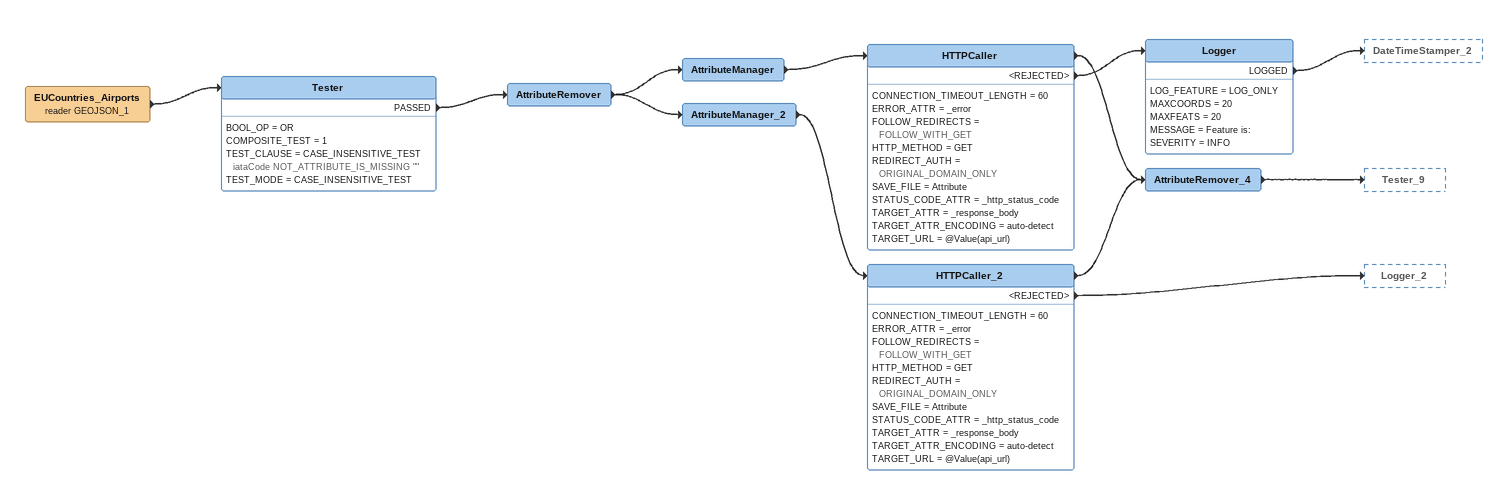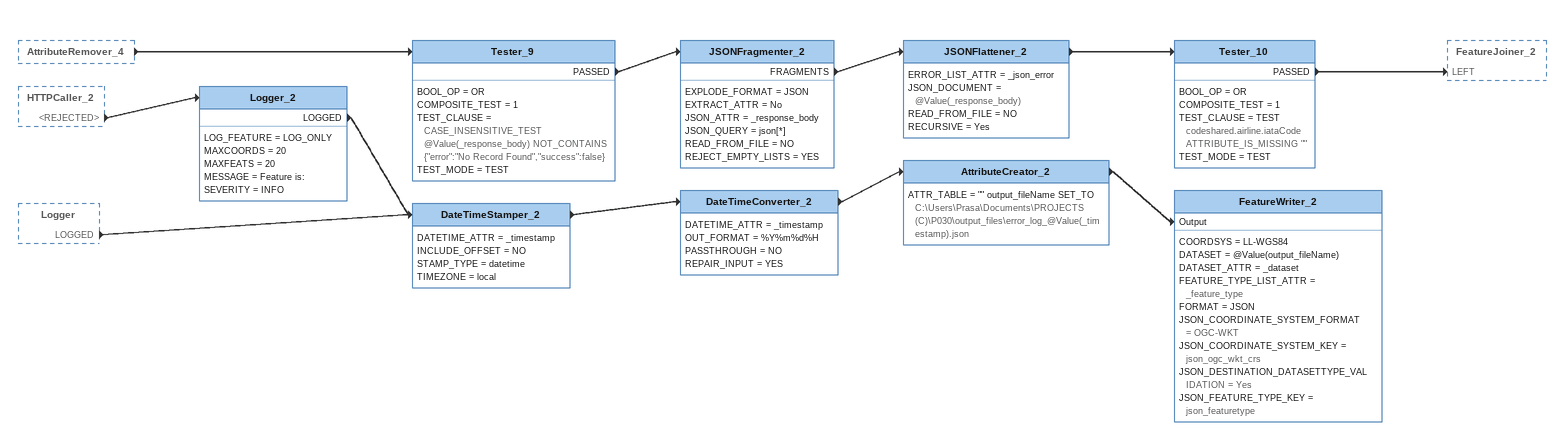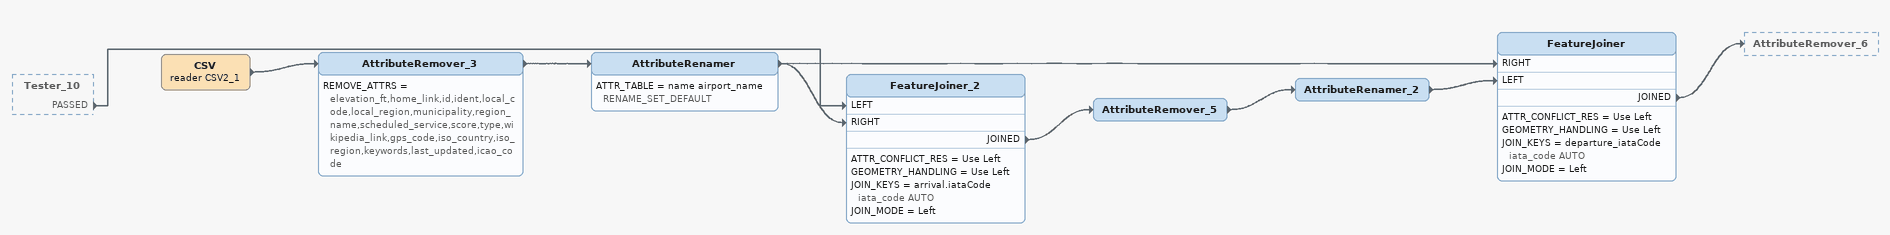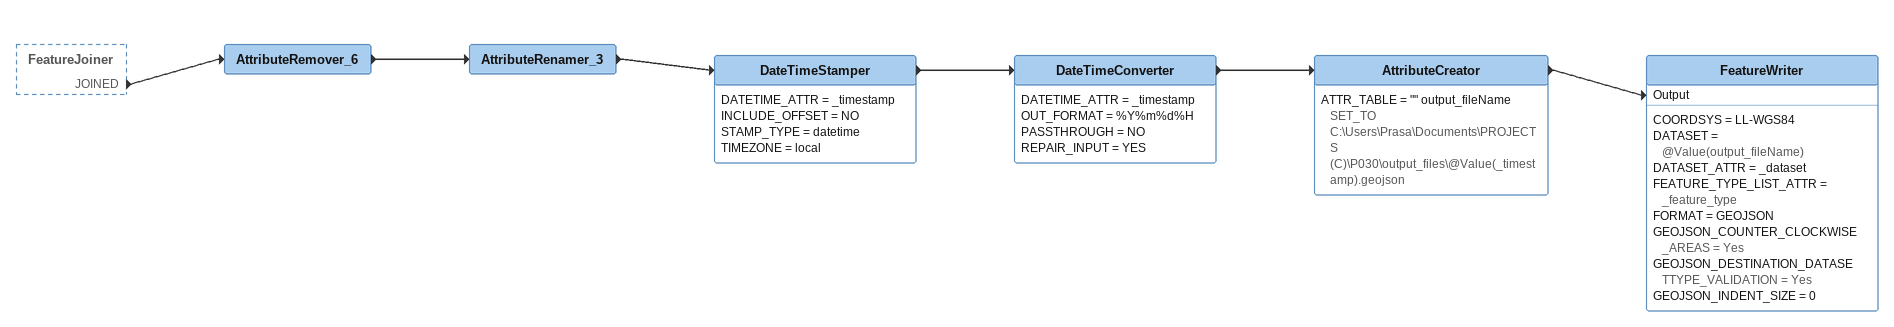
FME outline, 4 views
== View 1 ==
EUCountries_Airports (reader GEOJSON_1)
    -> Tester
Tester
    BOOL_OP = OR
    COMPOSITE_TEST = 1
    TEST_CLAUSE = CASE_INSENSITIVE_TEST iataCode NOT_ATTRIBUTE_IS_MISSING ""
    TEST_MODE = CASE_INSENSITIVE_TEST
    PASSED -> AttributeRemover
AttributeRemover
    -> AttributeManager
    -> AttributeManager_2
AttributeManager
    -> HTTPCaller
HTTPCaller
    CONNECTION_TIMEOUT_LENGTH = 60
    ERROR_ATTR = _error
    FOLLOW_REDIRECTS = FOLLOW_WITH_GET
    HTTP_METHOD = GET
    REDIRECT_AUTH = ORIGINAL_DOMAIN_ONLY
    SAVE_FILE = Attribute
    STATUS_CODE_ATTR = _http_status_code
    TARGET_ATTR = _response_body
    TARGET_ATTR_ENCODING = auto-detect
    TARGET_URL = @Value(api_url)
    -> AttributeRemover_4
    <REJECTED> -> Logger
Logger
    LOG_FEATURE = LOG_ONLY
    MAXCOORDS = 20
    MAXFEATS = 20
    MESSAGE = Feature is:
    SEVERITY = INFO
    LOGGED -> DateTimeStamper_2
AttributeManager_2
    -> HTTPCaller_2
HTTPCaller_2
    CONNECTION_TIMEOUT_LENGTH = 60
    ERROR_ATTR = _error
    FOLLOW_REDIRECTS = FOLLOW_WITH_GET
    HTTP_METHOD = GET
    REDIRECT_AUTH = ORIGINAL_DOMAIN_ONLY
    SAVE_FILE = Attribute
    STATUS_CODE_ATTR = _http_status_code
    TARGET_ATTR = _response_body
    TARGET_ATTR_ENCODING = auto-detect
    TARGET_URL = @Value(api_url)
    -> AttributeRemover_4
    <REJECTED> -> Logger_2
AttributeRemover_4
    -> Tester_9

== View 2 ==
AttributeRemover_4 [outside]
    -> Tester_9
HTTPCaller_2 [outside]
    <REJECTED> -> Logger_2
Logger [outside]
    LOGGED -> DateTimeStamper_2
Tester_9
    BOOL_OP = OR
    COMPOSITE_TEST = 1
    TEST_CLAUSE = CASE_INSENSITIVE_TEST @Value(_response_body) NOT_CONTAINS {"error":"No Record Found","success":false}
    TEST_MODE = TEST
    PASSED -> JSONFragmenter_2
JSONFragmenter_2
    EXPLODE_FORMAT = JSON
    EXTRACT_ATTR = No
    JSON_ATTR = _response_body
    JSON_QUERY = json[*]
    READ_FROM_FILE = NO
    REJECT_EMPTY_LISTS = YES
    FRAGMENTS -> JSONFlattener_2
JSONFlattener_2
    ERROR_LIST_ATTR = _json_error
    JSON_DOCUMENT = @Value(_response_body)
    READ_FROM_FILE = NO
    RECURSIVE = Yes
    -> Tester_10
Tester_10
    BOOL_OP = OR
    COMPOSITE_TEST = 1
    TEST_CLAUSE = TEST codeshared.airline.iataCode ATTRIBUTE_IS_MISSING ""
    TEST_MODE = TEST
    PASSED -> FeatureJoiner_2 [LEFT]
Logger_2
    LOG_FEATURE = LOG_ONLY
    MAXCOORDS = 20
    MAXFEATS = 20
    MESSAGE = Feature is:
    SEVERITY = INFO
    LOGGED -> DateTimeStamper_2
DateTimeStamper_2
    DATETIME_ATTR = _timestamp
    INCLUDE_OFFSET = NO
    STAMP_TYPE = datetime
    TIMEZONE = local
    -> DateTimeConverter_2
DateTimeConverter_2
    DATETIME_ATTR = _timestamp
    OUT_FORMAT = %Y%m%d%H
    PASSTHROUGH = NO
    REPAIR_INPUT = YES
    -> AttributeCreator_2
AttributeCreator_2
    ATTR_TABLE = "" output_fileName SET_TO C:\Users\Prasa\Documents\PROJECTS (C)\P030\output_files\error_log_@Value(_timestamp).json
    -> FeatureWriter_2 [Output]
FeatureWriter_2
    COORDSYS = LL-WGS84
    DATASET = @Value(output_fileName)
    DATASET_ATTR = _dataset
    FEATURE_TYPE_LIST_ATTR = _feature_type
    FORMAT = JSON
    JSON_COORDINATE_SYSTEM_FORMAT = OGC-WKT
    JSON_COORDINATE_SYSTEM_KEY = json_ogc_wkt_crs
    JSON_DESTINATION_DATASETTYPE_VALIDATION = Yes
    JSON_FEATURE_TYPE_KEY = json_featuretype

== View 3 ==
Tester_10 [outside]
    PASSED -> FeatureJoiner_2 [LEFT]
CSV (reader CSV2_1)
    -> AttributeRemover_3
AttributeRemover_3
    REMOVE_ATTRS = elevation_ft,home_link,id,ident,local_code,local_region,municipality,region_name,scheduled_service,score,type,wikipedia_link,gps_code,iso_country,iso_region,keywords,last_updated,icao_code
    -> AttributeRenamer
AttributeRenamer
    ATTR_TABLE = name airport_name RENAME_SET_DEFAULT
    -> FeatureJoiner_2 [RIGHT]
    -> FeatureJoiner [RIGHT]
FeatureJoiner_2
    ATTR_CONFLICT_RES = Use Left
    GEOMETRY_HANDLING = Use Left
    JOIN_KEYS = arrival.iataCode iata_code AUTO
    JOIN_MODE = Left
    JOINED -> AttributeRemover_5
AttributeRemover_5
    -> AttributeRenamer_2
AttributeRenamer_2
    -> FeatureJoiner [LEFT]
FeatureJoiner
    ATTR_CONFLICT_RES = Use Left
    GEOMETRY_HANDLING = Use Left
    JOIN_KEYS = departure_iataCode iata_code AUTO
    JOIN_MODE = Left
    JOINED -> AttributeRemover_6

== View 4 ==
FeatureJoiner [outside]
    JOINED -> AttributeRemover_6
AttributeRemover_6
    -> AttributeRenamer_3
AttributeRenamer_3
    -> DateTimeStamper
DateTimeStamper
    DATETIME_ATTR = _timestamp
    INCLUDE_OFFSET = NO
    STAMP_TYPE = datetime
    TIMEZONE = local
    -> DateTimeConverter
DateTimeConverter
    DATETIME_ATTR = _timestamp
    OUT_FORMAT = %Y%m%d%H
    PASSTHROUGH = NO
    REPAIR_INPUT = YES
    -> AttributeCreator
AttributeCreator
    ATTR_TABLE = "" output_fileName SET_TO C:\Users\Prasa\Documents\PROJECTS (C)\P030\output_files\@Value(_timestamp).geojson
    -> FeatureWriter [Output]
FeatureWriter
    COORDSYS = LL-WGS84
    DATASET = @Value(output_fileName)
    DATASET_ATTR = _dataset
    FEATURE_TYPE_LIST_ATTR = _feature_type
    FORMAT = GEOJSON
    GEOJSON_COUNTER_CLOCKWISE_AREAS = Yes
    GEOJSON_DESTINATION_DATASETTYPE_VALIDATION = Yes
    GEOJSON_INDENT_SIZE = 0
